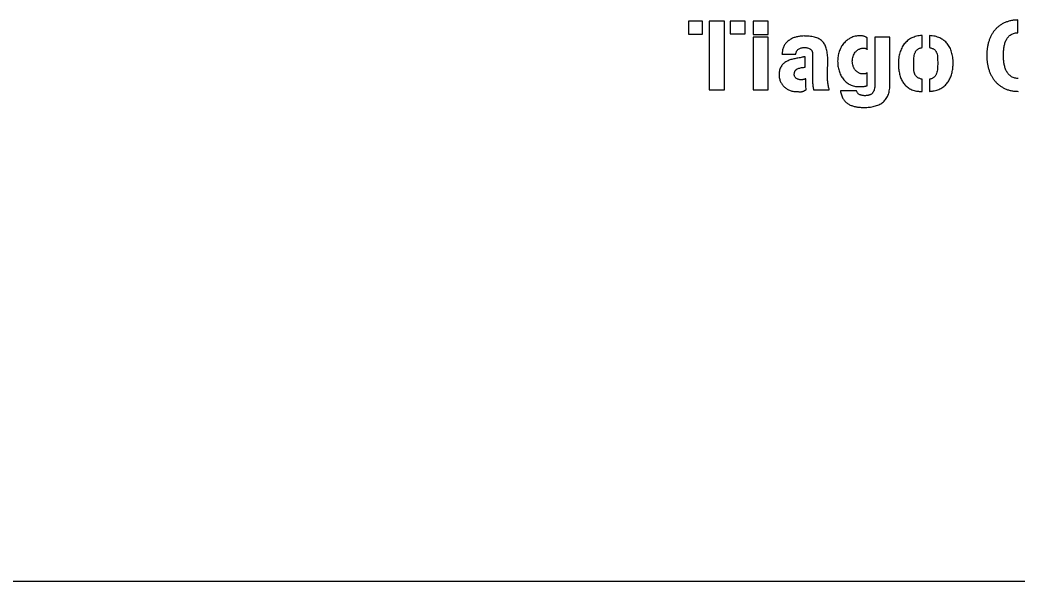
# Model space of a CAD drawing. Header units: millimetres. Extents: x 1 to 1184, y 0 to 836.
# Drawn here: x 661.2 to 712, y 667.4 to 696 of the extents above; entities that cross this region are included whole.
import ezdxf

# ---------------------------------------------------------------- set-up
doc = ezdxf.new("R2010")
doc.units = ezdxf.units.MM

msp = doc.modelspace()

# ---------------------------------------------------------------- linework, layer by layer
at = {"color": 7, "linetype": 'Continuous', "lineweight": 25}
for p, q in [((711.995, 695.312), (711.995, 695.957)), ((695.946, 695.902), (695.23, 695.902)), ((695.23, 695.902), (695.23, 695.242)), ((695.946, 695.242), (695.946, 695.902)), ((697.066, 695.902), (696.271, 695.902)), ((696.271, 695.902), (696.271, 692.397)), ((697.066, 692.397), (697.066, 695.902)), ((698.11, 695.902), (697.346, 695.902)), ((697.346, 695.902), (697.346, 695.247)), ((698.11, 695.247), (698.11, 695.902)), ((699.279, 695.897), (698.518, 695.897)), ((698.518, 695.897), (698.518, 695.217)), ((699.279, 695.217), (699.279, 695.897)), ((695.23, 695.242), (695.946, 695.242)), ((697.346, 695.247), (698.11, 695.247)), ((698.518, 695.217), (699.279, 695.217)), ((699.279, 695.082), (698.518, 695.082)), ((698.518, 695.082), (698.518, 692.397)), ((699.279, 692.397), (699.279, 695.082)), ((701.135, 695.137), (701.135, 695.142)), ((704.328, 694.457), (704.328, 695.047)), ((705.473, 695.077), (704.714, 695.077)), ((704.714, 695.077), (704.714, 692.662)), ((705.473, 692.647), (705.473, 695.077)), ((707.116, 694.547), (707.116, 695.162)), ((707.49, 695.162), (707.49, 694.552)), ((711.989, 695.307), (711.995, 695.312)), ((699.985, 694.212), (700.695, 694.212)), ((701.105, 694.072), (701.09, 694.072)), ((701.17, 693.557), (701.17, 694.082)), ((701.545, 694.192), (701.545, 692.797)), ((701.2, 692.912), (701.2, 692.967)), ((704.324, 692.612), (704.328, 693.287)), ((707.116, 692.317), (707.116, 692.937)), ((707.49, 692.942), (707.49, 692.322)), ((696.271, 692.397), (697.066, 692.397)), ((698.518, 692.397), (699.279, 692.397)), ((701.595, 692.397), (702.395, 692.397)), ((703.773, 692.352), (702.963, 692.352)), ((703.773, 692.347), (703.773, 692.352)), ((512.3, 667.395), (762.3, 667.395))]:
    msp.add_line(p, q, dxfattribs=at)
for points, knots in [([(711.995, 695.957), (711.931, 695.954), (711.806, 695.948), (711.626, 695.918), (711.457, 695.873), (711.302, 695.811), (711.159, 695.734), (711.028, 695.645), (710.91, 695.543), (710.804, 695.428), (710.711, 695.302), (710.631, 695.165), (710.562, 695.017), (710.507, 694.859), (710.463, 694.691), (710.433, 694.516), (710.413, 694.334), (710.411, 694.21), (710.41, 694.147)], [0, 0, 0, 0, 0.070922, 0.137735, 0.201926, 0.263509, 0.323242, 0.381084, 0.438632, 0.495697, 0.55316, 0.611456, 0.671544, 0.73353, 0.797258, 0.862888, 0.930267, 1, 1, 1, 1]), ([(701.135, 695.142), (701.076, 695.14), (700.956, 695.137), (700.807, 695.112), (700.688, 695.084), (700.601, 695.057), (700.518, 695.023), (700.437, 694.983), (700.361, 694.938), (700.29, 694.886), (700.226, 694.827), (700.166, 694.763), (700.114, 694.692), (700.071, 694.612), (700.037, 694.525), (700.023, 694.463), (700.015, 694.432)], [0, 0, 0, 0, 0.1227607, 0.2498812, 0.3139767, 0.3767372, 0.4396181, 0.5018556, 0.5633751, 0.6237683, 0.6842283, 0.7450277, 0.8061231, 0.868393, 0.9324905, 1, 1, 1, 1]), ([(702.316, 693.897), (702.315, 693.95), (702.314, 694.051), (702.303, 694.197), (702.285, 694.331), (702.26, 694.455), (702.227, 694.568), (702.183, 694.671), (702.129, 694.762), (702.065, 694.844), (701.99, 694.915), (701.903, 694.975), (701.805, 695.026), (701.696, 695.067), (701.574, 695.099), (701.44, 695.122), (701.292, 695.135), (701.189, 695.137), (701.135, 695.137)], [0, 0, 0, 0, 0.078447, 0.151293, 0.219121, 0.281849, 0.340283, 0.395807, 0.448306, 0.499501, 0.550635, 0.602775, 0.657414, 0.715408, 0.777474, 0.845329, 0.919376, 1, 1, 1, 1]), ([(703.964, 695.152), (703.92, 695.151), (703.834, 695.149), (703.709, 695.128), (703.591, 695.094), (703.481, 695.047), (703.379, 694.988), (703.284, 694.921), (703.198, 694.843), (703.119, 694.758), (703.05, 694.664), (702.988, 694.565), (702.938, 694.457), (702.894, 694.345), (702.86, 694.228), (702.836, 694.108), (702.822, 693.985), (702.819, 693.903), (702.818, 693.862)], [0, 0, 0, 0, 0.068445, 0.133529, 0.196887, 0.258981, 0.320059, 0.380097, 0.439956, 0.500039, 0.560438, 0.620799, 0.682455, 0.745235, 0.808593, 0.871796, 0.935717, 1, 1, 1, 1]), ([(704.328, 695.047), (704.326, 695.048), (704.319, 695.053), (704.3, 695.062), (704.271, 695.079), (704.231, 695.102), (704.18, 695.125), (704.116, 695.141), (704.043, 695.15), (703.991, 695.152), (703.964, 695.152)], [0, 0, 0, 0, 0.017676, 0.070471, 0.158552, 0.281028, 0.428654, 0.59726, 0.7862, 1, 1, 1, 1]), ([(707.116, 695.162), (707.067, 695.159), (706.972, 695.154), (706.835, 695.129), (706.707, 695.092), (706.588, 695.043), (706.479, 694.98), (706.378, 694.909), (706.289, 694.827), (706.209, 694.735), (706.138, 694.635), (706.078, 694.526), (706.025, 694.41), (705.984, 694.286), (705.951, 694.156), (705.927, 694.021), (705.914, 693.88), (705.912, 693.785), (705.91, 693.737)], [0, 0, 0, 0, 0.069581, 0.135873, 0.19913, 0.260551, 0.320069, 0.378218, 0.436132, 0.493872, 0.552103, 0.611451, 0.67202, 0.734354, 0.79807, 0.863622, 0.93057, 1, 1, 1, 1]), ([(708.696, 693.767), (708.695, 693.817), (708.694, 693.915), (708.678, 694.057), (708.656, 694.193), (708.622, 694.32), (708.581, 694.441), (708.529, 694.554), (708.467, 694.658), (708.398, 694.756), (708.318, 694.844), (708.228, 694.922), (708.128, 694.989), (708.019, 695.045), (707.9, 695.091), (707.772, 695.126), (707.635, 695.151), (707.539, 695.158), (707.49, 695.162)], [0, 0, 0, 0, 0.072185, 0.141207, 0.206995, 0.270405, 0.331699, 0.391126, 0.449413, 0.507076, 0.564077, 0.620904, 0.678623, 0.737396, 0.798309, 0.861992, 0.92893, 1, 1, 1, 1]), ([(711.26, 694.127), (711.261, 694.195), (711.263, 694.331), (711.277, 694.5), (711.294, 694.635), (711.318, 694.731), (711.346, 694.823), (711.382, 694.91), (711.426, 694.99), (711.479, 695.064), (711.538, 695.13), (711.606, 695.19), (711.685, 695.239), (711.775, 695.276), (711.879, 695.299), (711.951, 695.304), (711.989, 695.307)], [0, 0, 0, 0, 0.1290665, 0.260822, 0.3262172, 0.3893667, 0.4504964, 0.5101836, 0.5687516, 0.6261076, 0.682751, 0.7397799, 0.7981577, 0.8601574, 0.926565, 1, 1, 1, 1]), ([(700.015, 694.432), (700.012, 694.414), (700.006, 694.377), (700, 694.322), (699.995, 694.267), (699.989, 694.23), (699.985, 694.212)], [0, 0, 0, 0, 0.250759, 0.500181, 0.749241, 1, 1, 1, 1]), ([(700.695, 694.212), (700.697, 694.239), (700.701, 694.292), (700.728, 694.365), (700.771, 694.425), (700.83, 694.472), (700.897, 694.507), (700.968, 694.534), (701.043, 694.549), (701.094, 694.551), (701.121, 694.552)], [0, 0, 0, 0, 0.135286, 0.258216, 0.376583, 0.498133, 0.623587, 0.746517, 0.871412, 1, 1, 1, 1]), ([(701.121, 694.552), (701.151, 694.551), (701.208, 694.55), (701.29, 694.535), (701.364, 694.513), (701.418, 694.485), (701.455, 694.457), (701.48, 694.431), (701.5, 694.402), (701.517, 694.368), (701.53, 694.33), (701.539, 694.288), (701.544, 694.241), (701.545, 694.209), (701.545, 694.192)], [0, 0, 0, 0, 0.141008, 0.269202, 0.387507, 0.498394, 0.552255, 0.605643, 0.661586, 0.719535, 0.781537, 0.848511, 0.921054, 1, 1, 1, 1]), ([(703.564, 693.857), (703.566, 693.898), (703.57, 693.98), (703.601, 694.1), (703.648, 694.212), (703.702, 694.297), (703.753, 694.358), (703.797, 694.399), (703.844, 694.434), (703.895, 694.466), (703.951, 694.491), (704.011, 694.509), (704.074, 694.52), (704.117, 694.522), (704.139, 694.522)], [0, 0, 0, 0, 0.126197, 0.251981, 0.376618, 0.498727, 0.559637, 0.620357, 0.680579, 0.741989, 0.804565, 0.867988, 0.932574, 1, 1, 1, 1]), ([(704.139, 694.522), (704.152, 694.522), (704.178, 694.521), (704.215, 694.515), (704.247, 694.505), (704.274, 694.491), (704.296, 694.477), (704.313, 694.467), (704.323, 694.461), (704.327, 694.458), (704.328, 694.457)], [0, 0, 0, 0, 0.198531, 0.377789, 0.541249, 0.69641, 0.829999, 0.92532, 0.979358, 1, 1, 1, 1]), ([(706.69, 693.762), (706.691, 693.807), (706.693, 693.896), (706.699, 694.028), (706.714, 694.154), (706.741, 694.253), (706.772, 694.325), (706.801, 694.373), (706.837, 694.417), (706.878, 694.456), (706.926, 694.49), (706.983, 694.516), (707.046, 694.536), (707.092, 694.543), (707.116, 694.547)], [0, 0, 0, 0, 0.134695, 0.268107, 0.395992, 0.516326, 0.574033, 0.629907, 0.685993, 0.741816, 0.80006, 0.86191, 0.927861, 1, 1, 1, 1]), ([(707.49, 694.552), (707.516, 694.547), (707.566, 694.537), (707.633, 694.513), (707.692, 694.486), (707.74, 694.451), (707.78, 694.412), (707.815, 694.369), (707.842, 694.321), (707.872, 694.25), (707.896, 694.153), (707.907, 694.026), (707.909, 693.89), (707.91, 693.796), (707.911, 693.747)], [0, 0, 0, 0, 0.077742, 0.147468, 0.210565, 0.267431, 0.321581, 0.375058, 0.42905, 0.483694, 0.598732, 0.722747, 0.856785, 1, 1, 1, 1]), ([(701.011, 694.057), (700.94, 694.043), (700.8, 694.016), (700.626, 693.982), (700.489, 693.952), (700.393, 693.921), (700.301, 693.885), (700.215, 693.843), (700.136, 693.794), (700.064, 693.736), (700, 693.67), (699.942, 693.595), (699.896, 693.507), (699.863, 693.406), (699.843, 693.291), (699.841, 693.209), (699.84, 693.167)], [0, 0, 0, 0, 0.130521, 0.260695, 0.324434, 0.385825, 0.445493, 0.503366, 0.559915, 0.615321, 0.671663, 0.728532, 0.78741, 0.851438, 0.921991, 1, 1, 1, 1]), ([(701.09, 694.072), (701.088, 694.072), (701.082, 694.072), (701.069, 694.069), (701.045, 694.064), (701.024, 694.06), (701.011, 694.057)], [0, 0, 0, 0, 0.08084, 0.2174, 0.490521, 1, 1, 1, 1]), ([(701.17, 694.082), (701.157, 694.079), (701.135, 694.075), (701.113, 694.073), (701.105, 694.072)], [0, 0, 0, 0, 0.635894, 1, 1, 1, 1]), ([(710.41, 694.147), (710.411, 694.085), (710.413, 693.962), (710.432, 693.781), (710.464, 693.606), (710.509, 693.438), (710.565, 693.278), (710.636, 693.129), (710.717, 692.989), (710.812, 692.861), (710.918, 692.743), (711.038, 692.64), (711.169, 692.547), (711.312, 692.468), (711.467, 692.404), (711.634, 692.358), (711.813, 692.329), (711.936, 692.324), (712, 692.322)], [0, 0, 0, 0, 0.068663, 0.135514, 0.200673, 0.264544, 0.326967, 0.387528, 0.446418, 0.504829, 0.562814, 0.620687, 0.679279, 0.739161, 0.800704, 0.864202, 0.930185, 1, 1, 1, 1]), ([(712, 692.982), (711.964, 692.984), (711.894, 692.987), (711.796, 693.01), (711.707, 693.044), (711.628, 693.092), (711.559, 693.15), (711.499, 693.216), (711.445, 693.287), (711.4, 693.367), (711.363, 693.452), (711.331, 693.541), (711.307, 693.635), (711.282, 693.764), (711.264, 693.929), (711.261, 694.062), (711.26, 694.127)], [0, 0, 0, 0, 0.070625, 0.135502, 0.197444, 0.256594, 0.31497, 0.372814, 0.43121, 0.490457, 0.550949, 0.612668, 0.675698, 0.740652, 0.871403, 1, 1, 1, 1]), ([(700.611, 693.187), (700.611, 693.207), (700.612, 693.244), (700.623, 693.297), (700.639, 693.342), (700.664, 693.38), (700.694, 693.412), (700.727, 693.44), (700.763, 693.464), (700.817, 693.489), (700.89, 693.514), (700.983, 693.53), (701.077, 693.542), (701.14, 693.552), (701.17, 693.557)], [0, 0, 0, 0, 0.078904, 0.148409, 0.212263, 0.270607, 0.327719, 0.385642, 0.441851, 0.500699, 0.621277, 0.747481, 0.876519, 1, 1, 1, 1]), ([(702.3, 693.172), (702.301, 693.233), (702.302, 693.355), (702.307, 693.537), (702.314, 693.717), (702.315, 693.837), (702.316, 693.897)], [0, 0, 0, 0, 0.253192, 0.503473, 0.751792, 1, 1, 1, 1]), ([(702.818, 693.862), (702.819, 693.82), (702.821, 693.736), (702.834, 693.612), (702.857, 693.491), (702.887, 693.372), (702.927, 693.258), (702.974, 693.15), (703.032, 693.05), (703.097, 692.956), (703.171, 692.87), (703.254, 692.793), (703.346, 692.726), (703.445, 692.666), (703.554, 692.619), (703.673, 692.586), (703.8, 692.565), (703.888, 692.563), (703.933, 692.562)], [0, 0, 0, 0, 0.065524, 0.130236, 0.194531, 0.258245, 0.321208, 0.382196, 0.442368, 0.501566, 0.560514, 0.619099, 0.678038, 0.737936, 0.799462, 0.862841, 0.92954, 1, 1, 1, 1]), ([(704.129, 693.207), (704.107, 693.208), (704.064, 693.209), (704.001, 693.22), (703.943, 693.237), (703.888, 693.261), (703.838, 693.291), (703.791, 693.325), (703.749, 693.364), (703.71, 693.406), (703.677, 693.453), (703.646, 693.504), (703.621, 693.557), (703.594, 693.634), (703.569, 693.734), (703.565, 693.816), (703.564, 693.857)], [0, 0, 0, 0, 0.068594, 0.133432, 0.197016, 0.258687, 0.319745, 0.379508, 0.438643, 0.498335, 0.558707, 0.619116, 0.680728, 0.744067, 0.871676, 1, 1, 1, 1]), ([(705.91, 693.737), (705.911, 693.695), (705.912, 693.614), (705.922, 693.492), (705.936, 693.372), (705.957, 693.255), (705.983, 693.141), (706.021, 693.033), (706.063, 692.929), (706.114, 692.831), (706.173, 692.74), (706.241, 692.656), (706.316, 692.579), (706.4, 692.51), (706.492, 692.449), (706.597, 692.401), (706.709, 692.361), (706.789, 692.345), (706.831, 692.337)], [0, 0, 0, 0, 0.06733, 0.133659, 0.199475, 0.264258, 0.327843, 0.389709, 0.450602, 0.510644, 0.56982, 0.627792, 0.686247, 0.744963, 0.805014, 0.86682, 0.93143, 1, 1, 1, 1]), ([(707.116, 692.937), (707.089, 692.944), (707.038, 692.957), (706.969, 692.984), (706.908, 693.014), (706.858, 693.05), (706.817, 693.09), (706.782, 693.133), (706.754, 693.181), (706.732, 693.232), (706.715, 693.287), (706.703, 693.344), (706.695, 693.406), (706.691, 693.494), (706.691, 693.613), (706.691, 693.711), (706.69, 693.762)], [0, 0, 0, 0, 0.079435, 0.150944, 0.21498, 0.273237, 0.327793, 0.380659, 0.433346, 0.48628, 0.540805, 0.597652, 0.656535, 0.718493, 0.852646, 1, 1, 1, 1]), ([(707.911, 693.747), (707.91, 693.703), (707.91, 693.615), (707.902, 693.483), (707.887, 693.354), (707.859, 693.252), (707.83, 693.176), (707.801, 693.126), (707.766, 693.08), (707.726, 693.038), (707.68, 693.001), (707.623, 692.975), (707.56, 692.953), (707.514, 692.946), (707.49, 692.942)], [0, 0, 0, 0, 0.12953, 0.262138, 0.392075, 0.515141, 0.573871, 0.63156, 0.687801, 0.744478, 0.802153, 0.862953, 0.928572, 1, 1, 1, 1]), ([(707.736, 692.352), (707.777, 692.361), (707.858, 692.38), (707.972, 692.42), (708.078, 692.471), (708.174, 692.532), (708.261, 692.603), (708.341, 692.679), (708.411, 692.765), (708.475, 692.856), (708.53, 692.954), (708.576, 693.058), (708.614, 693.168), (708.644, 693.282), (708.667, 693.4), (708.684, 693.521), (708.693, 693.643), (708.695, 693.726), (708.696, 693.767)], [0, 0, 0, 0, 0.0677745, 0.1326536, 0.1949713, 0.2555274, 0.3152477, 0.3743719, 0.4331938, 0.4924559, 0.5524166, 0.613053, 0.6749909, 0.7382664, 0.8029374, 0.8677992, 0.9334016, 1, 1, 1, 1]), ([(699.84, 693.167), (699.841, 693.134), (699.842, 693.071), (699.857, 692.979), (699.879, 692.891), (699.911, 692.809), (699.951, 692.733), (699.997, 692.663), (700.05, 692.597), (700.109, 692.538), (700.175, 692.485), (700.246, 692.438), (700.323, 692.398), (700.405, 692.365), (700.491, 692.339), (700.58, 692.321), (700.672, 692.309), (700.734, 692.308), (700.765, 692.307)], [0, 0, 0, 0, 0.0685875, 0.1342498, 0.1976244, 0.259631, 0.3202409, 0.3796637, 0.4381998, 0.497497, 0.5567523, 0.6173105, 0.6779204, 0.7407792, 0.8043516, 0.8685317, 0.9334773, 1, 1, 1, 1]), ([(700.956, 692.912), (700.936, 692.913), (700.896, 692.915), (700.837, 692.928), (700.778, 692.95), (700.722, 692.98), (700.672, 693.017), (700.637, 693.067), (700.614, 693.124), (700.612, 693.165), (700.611, 693.187)], [0, 0, 0, 0, 0.121185, 0.243486, 0.369418, 0.501292, 0.629277, 0.749563, 0.86946, 1, 1, 1, 1]), ([(701.2, 692.967), (701.199, 692.966), (701.195, 692.964), (701.186, 692.959), (701.17, 692.952), (701.148, 692.94), (701.116, 692.929), (701.073, 692.921), (701.018, 692.914), (700.978, 692.913), (700.956, 692.912)], [0, 0, 0, 0, 0.012748, 0.054838, 0.124954, 0.220568, 0.35039, 0.522021, 0.737354, 1, 1, 1, 1]), ([(701.195, 692.662), (701.195, 692.68), (701.196, 692.722), (701.197, 692.787), (701.2, 692.851), (701.2, 692.893), (701.2, 692.912)], [0, 0, 0, 0, 0.225399, 0.499962, 0.774601, 1, 1, 1, 1]), ([(702.395, 692.397), (702.377, 692.46), (702.342, 692.587), (702.316, 692.782), (702.303, 692.977), (702.301, 693.107), (702.3, 693.172)], [0, 0, 0, 0, 0.252598, 0.501732, 0.751574, 1, 1, 1, 1]), ([(704.328, 693.287), (704.327, 693.286), (704.323, 693.283), (704.315, 693.275), (704.299, 693.263), (704.28, 693.245), (704.253, 693.227), (704.217, 693.216), (704.176, 693.208), (704.145, 693.207), (704.129, 693.207)], [0, 0, 0, 0, 0.016282, 0.069294, 0.157278, 0.279861, 0.423478, 0.589302, 0.778345, 1, 1, 1, 1]), ([(700.765, 692.307), (700.793, 692.307), (700.842, 692.307), (700.906, 692.304), (700.957, 692.303), (701.003, 692.309), (701.048, 692.319), (701.084, 692.336), (701.117, 692.353), (701.147, 692.369), (701.182, 692.387), (701.207, 692.4), (701.22, 692.407)], [0, 0, 0, 0, 0.175847, 0.303261, 0.404825, 0.497899, 0.591651, 0.692168, 0.751828, 0.822361, 0.905748, 1, 1, 1, 1]), ([(701.22, 692.407), (701.213, 692.452), (701.199, 692.536), (701.196, 692.621), (701.195, 692.662)], [0, 0, 0, 0, 0.527645, 1, 1, 1, 1]), ([(701.545, 692.797), (701.546, 692.762), (701.547, 692.692), (701.556, 692.59), (701.572, 692.492), (701.587, 692.428), (701.595, 692.397)], [0, 0, 0, 0, 0.261361, 0.514746, 0.759511, 1, 1, 1, 1]), ([(703.933, 692.562), (703.963, 692.562), (704.019, 692.562), (704.097, 692.568), (704.164, 692.574), (704.22, 692.585), (704.263, 692.596), (704.295, 692.604), (704.313, 692.609), (704.322, 692.611), (704.324, 692.612)], [0, 0, 0, 0, 0.226895, 0.4249022, 0.5942132, 0.7377375, 0.8526654, 0.9338699, 0.9831323, 1, 1, 1, 1]), ([(704.154, 691.502), (704.201, 691.503), (704.294, 691.504), (704.43, 691.516), (704.56, 691.535), (704.684, 691.56), (704.802, 691.594), (704.911, 691.638), (705.013, 691.692), (705.105, 691.755), (705.188, 691.828), (705.262, 691.911), (705.325, 692.006), (705.379, 692.11), (705.422, 692.226), (705.451, 692.355), (705.471, 692.497), (705.473, 692.596), (705.473, 692.647)], [0, 0, 0, 0, 0.070888, 0.139107, 0.204505, 0.26804, 0.32913, 0.388011, 0.444457, 0.500116, 0.555183, 0.61025, 0.666507, 0.724722, 0.78604, 0.852165, 0.922934, 1, 1, 1, 1]), ([(704.714, 692.662), (704.713, 692.619), (704.71, 692.539), (704.689, 692.426), (704.654, 692.328), (704.612, 692.258), (704.571, 692.211), (704.534, 692.182), (704.493, 692.157), (704.446, 692.137), (704.394, 692.12), (704.337, 692.11), (704.275, 692.103), (704.231, 692.102), (704.209, 692.102)], [0, 0, 0, 0, 0.1465271, 0.2767817, 0.3945953, 0.502795, 0.555187, 0.6084097, 0.664007, 0.7220721, 0.7838554, 0.8506934, 0.9226582, 1, 1, 1, 1]), ([(702.963, 692.352), (702.966, 692.316), (702.973, 692.242), (702.997, 692.172), (703.009, 692.137)], [0, 0, 0, 0, 0.496315, 1, 1, 1, 1]), ([(703.009, 692.137), (703.02, 692.106), (703.042, 692.045), (703.085, 691.96), (703.134, 691.885), (703.189, 691.818), (703.251, 691.76), (703.316, 691.708), (703.386, 691.664), (703.461, 691.625), (703.539, 691.594), (703.62, 691.567), (703.704, 691.545), (703.821, 691.523), (703.971, 691.507), (704.093, 691.504), (704.154, 691.502)], [0, 0, 0, 0, 0.07088, 0.137324, 0.200983, 0.261725, 0.321154, 0.379883, 0.438863, 0.497753, 0.557499, 0.617929, 0.679313, 0.74191, 0.870282, 1, 1, 1, 1]), ([(704.209, 692.102), (704.185, 692.102), (704.137, 692.103), (704.069, 692.113), (704.005, 692.129), (703.945, 692.15), (703.891, 692.181), (703.844, 692.225), (703.804, 692.281), (703.784, 692.324), (703.773, 692.347)], [0, 0, 0, 0, 0.136317, 0.264293, 0.386624, 0.503114, 0.617372, 0.734764, 0.861283, 1, 1, 1, 1]), ([(706.831, 692.337), (706.854, 692.334), (706.902, 692.328), (706.973, 692.323), (707.045, 692.321), (707.092, 692.318), (707.116, 692.317)], [0, 0, 0, 0, 0.249579, 0.500757, 0.751514, 1, 1, 1, 1]), ([(707.49, 692.322), (707.512, 692.325), (707.553, 692.331), (707.615, 692.337), (707.676, 692.343), (707.716, 692.349), (707.736, 692.352)], [0, 0, 0, 0, 0.259966, 0.510157, 0.754528, 1, 1, 1, 1])]:
    msp.add_open_spline(points, degree=3, knots=knots, dxfattribs=at)

doc.saveas('drawing.dxf')
